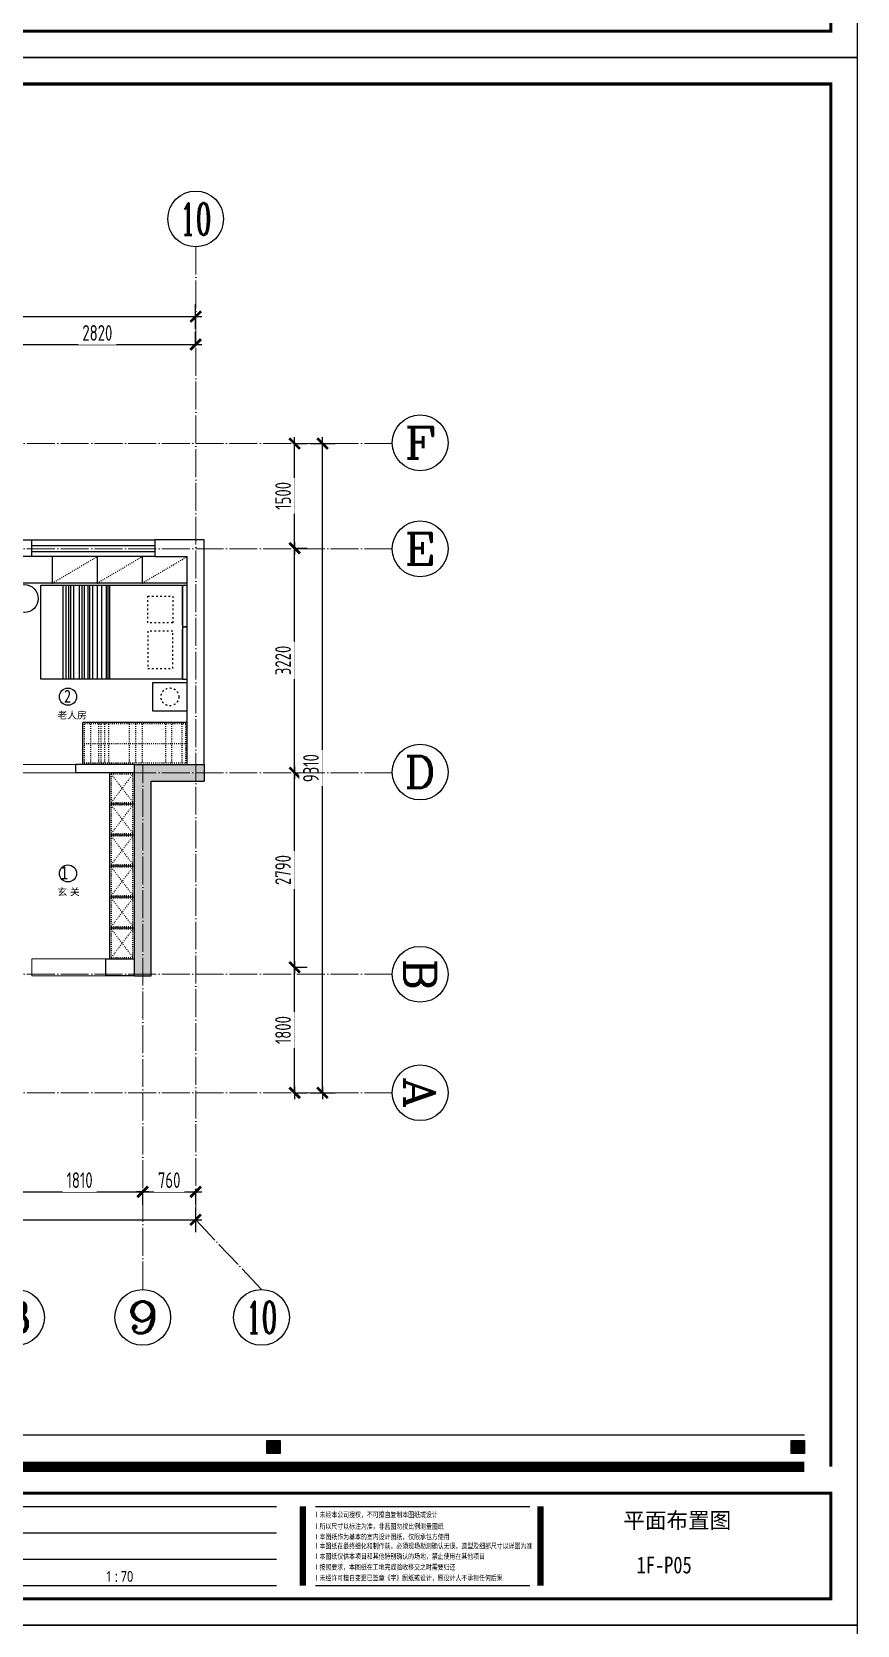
# Model space of a CAD drawing. Header units: inches. Extents: x -50945 to 250244, y -404780 to 18493.
# Drawn here: x 47700 to 59539, y -337352 to -314507 of the extents above; entities that cross this region are included whole.
import ezdxf
from ezdxf.enums import TextEntityAlignment as Align

# ---------------------------------------------------------------- set-up
doc = ezdxf.new("R2010")
doc.units = ezdxf.units.IN
doc.header["$MEASUREMENT"] = 0
for name, pattern in [('ACAD_ISO03W100', [30, 12, -18]), ('DOTE', [2.42, 2, -0.2, 0.02, -0.2]), ('iGo户型优化10', [30, 12, -18])]:
    doc.linetypes.add(name, pattern=pattern)
for name, color, linetype in [('0 @ 1 (1)', 7, 'Continuous'), ('15开关布置图-YJ', 2, 'Continuous'), ('AXIS', 1, 'Continuous'), ('AXIS_TEXT', 7, 'Continuous'), ('A图框', 7, 'Continuous'), ('D-ARCHI', 250, 'Continuous'), ('EVH 立面填充', 8, 'Continuous'), ('IBS-003-建筑窗框', 3, 'Continuous'), ('IBS-182-原建筑非承重墙', 150, 'Continuous'), ('IBS-200-原建筑承重墙柱', 200, 'Continuous'), ('IBS-63-原建筑窗', 63, 'Continuous'), ('IDS-040-固定高家具', 40, 'Continuous'), ('IFF-51-活动家具', 51, 'Continuous'), ('外标注', 50, 'Continuous'), ('房间编号', 50, 'Continuous')]:
    doc.layers.add(name, color=color, linetype=linetype)
doc.layers.add('门', color=65, linetype='Continuous', lineweight=13)
doc.styles.add('04.YBC-外标注3.0', font='', dxfattribs={"width": 0.8, "height": 3})
doc.styles.add('05.YBC-内标注2.5', font='', dxfattribs={"width": 0.8, "height": 2.5})
doc.styles.add('_TCH_AXIS', font='COMPLEX', dxfattribs={"bigfont": 'GBCBIG'})
doc.styles.add('ARI', font='', dxfattribs={"width": 0.8, "height": 200})
doc.styles.add('COMPLEX', font='COMPLEX')
doc.styles.add('HBA-DIMT', font='ARCHS.SHX', dxfattribs={"width": 0.8})
doc.styles.add('MtXpl_Arial_Unicode_', font='Arial Unicode.ttf')
doc.styles.get("Standard").update_dxf_attribs({"font": 'Arial.ttf'})
doc.styles.add('宋体', font='', dxfattribs={"width": 0.8})
doc.styles.get('04.YBC-外标注3.0').set_extended_font_data('SimSun')
doc.styles.get('05.YBC-内标注2.5').set_extended_font_data('SimSun')
doc.styles.get('ARI').set_extended_font_data('SimSun')
doc.styles.get('宋体').set_extended_font_data('SimSun')
doc.dimstyles.new('HBA_40', dxfattribs={"dimscale": 50, "dimtxt": 2.5, "dimasz": 0.1, "dimexe": 2, "dimexo": 2.5, "dimgap": 0.6, "dimtad": 1, "dimdec": 0, "dimrnd": 5, "dimzin": 0, "dimtxsty": 'HBA-DIMT', "dimblk": 'HBA_DIMENSION_TICK', "dimblk1": 'HBA_DIMENSION_TICK', "dimblk2": 'HBA_DIMENSION_TICK', "dimcen": 0.125, "dimclrd": 44, "dimclre": 44, "dimclrt": 2, "dimadec": 0, "dimazin": 0, "dimtfac": 1, "dimtdec": 0, "dimtix": 1, "dimtmove": 1, "dimatfit": 3, "dimldrblk": 'HBA_Leader_Dot', "dimfxl": 0, "dimtvp": 1, "dimtfill": 1, "dimtolj": 1, "dimtzin": 0, "dimarcsym": 0})

# ---------------------------------------------------------------- blocks, each defined once
blk = doc.blocks.new('gegwe')
h = blk.add_hatch(color=9)
h.paths.add_polyline_path([(189652, -49616), (189652, -49028), (189629, -49028), (189629, -49617), (189269, -49867), (189269, -49028), (189267, -49028), (189246, -49028), (189246, -51182), (190039, -51182), (190039, -49027), (190014, -49027), (190014, -49865), (190014, -49868)])
h.paths.add_polyline_path([(190014, -49898), (190014, -51161), (189269, -51161), (189269, -49898), (189642, -49636)], flags=16)
h.paths.add_polyline_path([(189641, -49706), (189653, -49716), (189653, -50844), (189629, -50844), (189629, -49716)], flags=0)
h.paths.add_polyline_path([(189825, -49834), (189847, -49852), (189847, -51000), (189439, -51000), (189439, -49849), (189461, -49834), (189461, -50979), (189825, -50979)], flags=0)
h.paths.add_polyline_path([(189439, -49636), (189459, -49620), (189459, -49028), (189439, -49028)], flags=17)
h.paths.add_polyline_path([(189822, -49620), (189847, -49637), (189847, -49027), (189822, -49027)])
at = {"color": 9}
for points in [[(189267, -49028), (189246, -49028), (189246, -51182), (190039, -51182), (190039, -49027), (190014, -49027), (190014, -49865), (190014, -49868)], [(189269, -49867), (189269, -49028), (189267, -49028)], [(189269, -49867), (189629, -49617), (189629, -49028)], [(189439, -49028), (189459, -49028), (189459, -49620), (189439, -49636), (189439, -49028)], [(189629, -49028), (189650, -49028), (189652, -49028), (189652, -49616), (190014, -49868)], [(190014, -49898), (189642, -49636), (189269, -49898)], [(190014, -49898), (190014, -51161), (189269, -51161), (189269, -49898)], [(189439, -49849), (189439, -51000), (189847, -51000), (189847, -49852), (189825, -49834), (189825, -50979), (189461, -50979), (189461, -49834), (189461, -49834), (189439, -49849)], [(189641, -49706), (189653, -49716), (189653, -50844), (189629, -50844), (189629, -49716), (189641, -49706)]]:
    blk.add_lwpolyline(points, dxfattribs=at)
blk.add_lwpolyline([(189822, -49027), (189842, -49027), (189847, -49027), (189847, -49637), (189822, -49620), (189822, -49027)], close=True, dxfattribs=at)
blk = doc.blocks.new('gegeg')
at = {"layer": 'A图框'}
h = blk.add_hatch(color=256, dxfattribs=at)
h.dxf.hatch_style = 1
h.paths.add_polyline_path([(133887, -57733), (134062, -57733), (134062, -57558), (133887, -57558)])
h = blk.add_hatch(color=256, dxfattribs=at)
h.dxf.hatch_style = 1
h.paths.add_polyline_path([(140844, -57733), (141019, -57733), (141019, -57558), (140844, -57558)])
h = blk.add_hatch(color=256, dxfattribs=at)
h.dxf.hatch_style = 1
h.paths.add_polyline_path([(147800, -57733), (147975, -57733), (147975, -57558), (147800, -57558)])
h = blk.add_hatch(color=256, dxfattribs=at)
h.dxf.hatch_style = 1
h.paths.add_polyline_path([(154931, -57558), (154756, -57558), (154756, -57733), (154931, -57733)])
h = blk.add_hatch(color=256, dxfattribs=at)
h.dxf.hatch_style = 1
h.paths.add_polyline_path([(161887, -57558), (161712, -57558), (161712, -57733), (161887, -57733)])
for points in [[(134739, -58777), (134739, -59093), (134540, -58756), (134463, -58756), (134463, -59217), (134420, -59217), (134420, -59237), (134529, -59237), (134529, -59217), (134483, -59217), (134483, -58794), (134745, -59237), (134761, -59237), (134761, -58777), (134804, -58777), (134804, -58756), (134693, -58756), (134693, -58777)], [(134914, -59212), (134909, -59229), (134893, -59235), (134879, -59235), (134879, -59253), (135145, -59253), (135170, -59139), (135158, -59133), (135153, -59151), (135121, -59209), (135116, -59214), (135061, -59235), (135000, -59235), (134986, -59229), (134980, -59212), (134980, -58994), (135047, -58994), (135082, -59011), (135091, -59061), (135091, -59073), (135105, -59073), (135105, -58901), (135091, -58901), (135091, -58919), (135082, -58962), (135047, -58977), (134980, -58977), (134980, -58796), (134986, -58779), (135000, -58774), (135065, -58773), (135114, -58794), (135151, -58861), (135163, -58855), (135137, -58756), (134881, -58756), (134881, -58773), (134893, -58773), (134909, -58779), (134914, -58797)], [(135417, -58811), (135426, -58787), (135445, -58779), (135506, -58779), (135506, -58756), (135256, -58756), (135256, -58779), (135317, -58779), (135338, -58787), (135344, -58810), (135344, -59182), (135339, -59205), (135316, -59213), (135256, -59213), (135256, -59237), (135506, -59237), (135506, -59213), (135446, -59213), (135427, -59206), (135417, -59182)], [(135837, -59038), (135882, -59078), (135903, -59132), (135902, -59152), (135881, -59208), (135872, -59220), (135825, -59243), (135813, -59242), (135761, -59214), (135741, -59189), (135716, -59118), (135702, -59123), (135721, -59263), (135737, -59248), (135751, -59243), (135823, -59263), (135863, -59257), (135916, -59223), (135949, -59199), (135968, -59131), (135971, -59105), (135945, -59040), (135909, -59002), (135837, -58960), (135798, -58947), (135768, -58935), (135738, -58864), (135753, -58809), (135762, -58797), (135809, -58778), (135816, -58777), (135869, -58797), (135880, -58811), (135910, -58880), (135922, -58873), (135912, -58756), (135903, -58771), (135889, -58777), (135860, -58765), (135816, -58756), (135782, -58762), (135736, -58794), (135724, -58813), (135707, -58877), (135707, -58896), (135730, -58964), (135755, -58986)], [(136289, -59003), (136289, -59216), (136284, -59234), (136268, -59240), (136256, -59240), (136256, -59258), (136379, -59258), (136379, -59240), (136367, -59240), (136353, -59234), (136346, -59218), (136346, -58797), (136353, -58780), (136367, -58774), (136377, -58774), (136377, -58756), (136258, -58756), (136258, -58774), (136268, -58774), (136284, -58780), (136289, -58797), (136289, -58975), (136150, -58975), (136150, -58797), (136157, -58780), (136172, -58774), (136180, -58774), (136180, -58756), (136062, -58756), (136062, -58774), (136072, -58774), (136088, -58780), (136093, -58797), (136093, -59216), (136088, -59234), (136072, -59240), (136060, -59240), (136060, -59258), (136183, -59258), (136183, -59240), (136171, -59240), (136157, -59235), (136150, -59217), (136150, -59003)], [(136534, -59212), (136530, -59229), (136514, -59235), (136499, -59235), (136499, -59253), (136765, -59253), (136791, -59139), (136779, -59133), (136774, -59151), (136742, -59209), (136736, -59214), (136681, -59235), (136621, -59235), (136607, -59229), (136600, -59212), (136600, -58994), (136667, -58994), (136702, -59011), (136711, -59061), (136711, -59073), (136725, -59073), (136725, -58901), (136711, -58901), (136711, -58919), (136702, -58962), (136668, -58977), (136600, -58977), (136600, -58796), (136606, -58779), (136620, -58774), (136686, -58773), (136734, -58794), (136771, -58861), (136783, -58855), (136758, -58756), (136502, -58756), (136502, -58773), (136513, -58773), (136530, -58779), (136534, -58797)], [(138503, -59104), (138503, -59096), (136951, -59096), (136951, -59104)]]:
    blk.add_hatch(color=256, dxfattribs=at).paths.add_polyline_path(points)
for p, q in [((133887, -57482), (161887, -57482)), ((147184, -58433), (150684, -58433)), ((151384, -58433), (154884, -58433)), ((155398, -58433), (158242, -58433)), ((147184, -58783), (150684, -58783)), ((151384, -58783), (154884, -58783)), ((147184, -59133), (150684, -59133)), ((151384, -59133), (154884, -59133)), ((138761, -59483), (146834, -59483)), ((147184, -59483), (150684, -59483)), ((151384, -59483), (154884, -59483)), ((155398, -59483), (158242, -59483))]:
    blk.add_line(p, q, dxfattribs=at)
for points in [[(162587, -39218), (162587, -60008), (133187, -60008), (133187, -39218)], [(133431, -40125), (133643, -40125), (133643, -42755), (133431, -42755)], [(134062, -57558), (133887, -57558), (133887, -57733), (134062, -57733)], [(141019, -57558), (140844, -57558), (140844, -57733), (141019, -57733)], [(147975, -57558), (147800, -57558), (147800, -57733), (147975, -57733)], [(154756, -57558), (154931, -57558), (154931, -57733), (154756, -57733)], [(161712, -57558), (161887, -57558), (161887, -57733), (161712, -57733)], [(134739, -58777), (134739, -59093), (134540, -58756), (134463, -58756), (134463, -59217), (134420, -59217), (134420, -59237), (134529, -59237), (134529, -59217), (134483, -59217), (134483, -58794), (134745, -59237), (134761, -59237), (134761, -58777), (134804, -58777), (134804, -58756), (134693, -58756), (134693, -58777), (134739, -58777)], [(135256, -58756), (135506, -58756), (135506, -58779), (135445, -58779), (135426, -58787), (135417, -58811), (135417, -59182), (135427, -59206), (135446, -59213), (135506, -59213), (135506, -59237), (135256, -59237), (135256, -59213), (135316, -59213), (135339, -59205), (135344, -59182), (135344, -58810), (135338, -58787), (135317, -58779), (135256, -58779), (135256, -58756)], [(136951, -59096), (138503, -59096), (138503, -59104), (136951, -59104)]]:
    blk.add_lwpolyline(points, close=True, dxfattribs=at)
for points, const_width in [([(133537, -40125), (133537, -39568), (162237, -39568), (162237, -57908)], 42), ([(133537, -57908), (133537, -42755)], 42), ([(161887, -57908), (133887, -57908)], 140), ([(138761, -58433), (138761, -59483)], 84), ([(146834, -58433), (146834, -59483)], 84), ([(151034, -58433), (151034, -59483)], 84), ([(155234, -58433), (155234, -59483)], 84), ([(158387, -58433), (158387, -59483)], 84)]:
    blk.add_lwpolyline(points, dxfattribs=dict(at, const_width=const_width))
at = {"layer": 'A图框', "const_width": 42}
blk.add_lwpolyline([(133537, -58258), (162237, -58258), (162237, -59658), (133537, -59658)], close=True, dxfattribs=at)
at = {"layer": 'A图框'}
for points in [[(134882, -58756), (135137, -58756), (135163, -58855), (135151, -58861), (135116, -58798), (135112, -58793), (135065, -58773), (135000, -58774), (134986, -58779), (134980, -58796), (134980, -58977), (135047, -58977), (135082, -58962), (135091, -58919), (135091, -58901), (135105, -58901), (135105, -59073), (135091, -59073), (135091, -59061), (135082, -59011), (135047, -58994), (134980, -58994), (134980, -59212), (134986, -59229), (135000, -59235), (135061, -59235), (135116, -59214), (135121, -59209), (135153, -59151), (135158, -59133), (135170, -59139), (135145, -59253), (134879, -59253), (134879, -59235), (134893, -59235), (134909, -59229), (134914, -59212), (134914, -58797), (134909, -58779), (134893, -58773), (134881, -58773), (134881, -58756)], [(135910, -58880), (135922, -58873), (135912, -58756), (135903, -58771), (135889, -58777), (135860, -58765), (135816, -58756), (135782, -58762), (135736, -58794), (135724, -58813), (135707, -58877), (135707, -58896), (135730, -58964), (135755, -58986), (135837, -59038), (135882, -59078), (135903, -59132), (135902, -59152), (135881, -59208), (135872, -59220), (135825, -59243), (135813, -59242), (135761, -59214), (135741, -59189), (135716, -59118), (135702, -59123), (135721, -59263), (135737, -59248), (135751, -59243), (135823, -59263), (135863, -59257), (135916, -59223), (135949, -59199), (135968, -59131), (135971, -59105), (135945, -59040), (135909, -59002), (135837, -58960), (135798, -58947), (135768, -58935), (135738, -58864), (135753, -58809), (135762, -58797), (135809, -58778), (135816, -58777), (135869, -58797), (135880, -58811), (135910, -58880)], [(136258, -58756), (136377, -58756), (136377, -58774), (136367, -58774), (136353, -58780), (136346, -58797), (136346, -59218), (136353, -59234), (136367, -59240), (136379, -59240), (136379, -59258), (136256, -59258), (136256, -59240), (136268, -59240), (136284, -59234), (136289, -59216), (136289, -59003), (136150, -59003), (136150, -59217), (136157, -59235), (136171, -59240), (136183, -59240), (136183, -59258), (136060, -59258), (136060, -59240), (136072, -59240), (136088, -59234), (136093, -59216), (136093, -58797), (136088, -58780), (136072, -58774), (136062, -58774), (136062, -58756), (136180, -58756), (136180, -58774), (136172, -58774), (136157, -58780), (136150, -58797), (136150, -58975), (136289, -58975), (136289, -58797), (136284, -58780), (136268, -58774), (136258, -58774), (136258, -58756)], [(136502, -58756), (136758, -58756), (136783, -58855), (136771, -58861), (136736, -58798), (136732, -58793), (136686, -58773), (136620, -58774), (136606, -58779), (136600, -58796), (136600, -58977), (136668, -58977), (136702, -58962), (136711, -58919), (136711, -58901), (136725, -58901), (136725, -59073), (136711, -59073), (136711, -59061), (136702, -59011), (136667, -58994), (136600, -58994), (136600, -59212), (136607, -59229), (136621, -59235), (136681, -59235), (136736, -59214), (136742, -59209), (136774, -59151), (136779, -59133), (136791, -59139), (136765, -59253), (136499, -59253), (136499, -59235), (136514, -59235), (136530, -59229), (136534, -59212), (136534, -58797), (136530, -58779), (136513, -58773), (136502, -58773), (136502, -58756)]]:
    blk.add_lwpolyline(points, dxfattribs=at)
at = {"layer": '15开关布置图-YJ', "color": 2, "xscale": 0.5119999999988067, "yscale": 0.5119999999988067, "zscale": 0.5119999999988067}
blk.add_blockref('gegwe', (36914, -33299), dxfattribs=at)
at = {"layer": '0 @ 1 (1)', "insert": (152579, -59363), "char_height": 175, "width": 3199.54, "attachment_point": 4, "style": '05.YBC-内标注2.5'}
blk.add_mtext('{\\fMicrosoft YaHei|b0|i0|c134|p34;\\H0.8x; 1 : 70}', dxfattribs=at)
at = {"layer": 'A图框', "rotation": 90, "style": '04.YBC-外标注3.0'}
for s, insert, char_height, width, attachment_point in [('版权由重庆内舍空间设计有限公司全权所有', (133460, -42471), 105, 2420.6, 1), ('©', (133559, -42567), 210, 191.34, 5)]:
    blk.add_mtext(s, dxfattribs=dict(at, insert=insert, char_height=char_height, width=width, attachment_point=attachment_point))
at = {"layer": 'A图框', "char_height": 70, "attachment_point": 1, "style": '04.YBC-外标注3.0'}
for s, width, insert in [('{\\fArial Unicode MS|b0|i0|c134|p0;l 未经本公司授权，不可擅自复制本图纸或设计}', 1842.18, (155405, -58508)), ('{\\fArial Unicode MS|b0|i0|c134|p0;l 所以尺寸以标注为准，非蓝图勿按比例测量图纸}', 1906.2, (155405, -58662)), ('{\\fArial Unicode MS|b0|i0|c134|p0;l 本图纸作为基本的室内设计图纸，仅限承包方使用}', 2550.12, (155405, -58801)), ('{\\fArial Unicode MS|b0|i0|c134|p0;l 本图纸在最终细化和制作前，必须现场勘测确认无误，造型及细部尺寸以详图为准}', 3701.19, (155405, -58923)), ('{\\fArial Unicode MS|b0|i0|c134|p0;l 本图纸仅供本项目和其他特别确认的场地，禁止使用在其他项目}', 3008.74, (155405, -59060)), ('{\\fArial Unicode MS|b0|i0|c134|p0;l 按照要求，本图纸在工地完成验收移交之时需要归还}', 1941.8, (155405, -59203)), ('{\\fArial Unicode MS|b0|i0|c134|p0;l 未经许可擅自变更已签章《字》图纸或设计，原设计人不承担任何后果}', 3026.66, (155405, -59346))]:
    blk.add_mtext_dynamic_manual_height_columns(s, width=width, gutter_width=1, heights=[0], dxfattribs=dict(at, insert=insert))
blk = doc.blocks.new('HBA_DIMENSION_TICK')
at = {"color": 0, "linetype": 'ByBlock'}
for p, q in [((-10, 0), (0, 0)), ((0, 0), (10, 0))]:
    blk.add_line(p, q, dxfattribs=at)
at = {"color": 50, "linetype": 'ByBlock'}
blk.add_solid([(-10, -7), (-7, -10), (7, 10), (10, 7)], dxfattribs=at)
blk = doc.blocks.new('*D385')
at = {"layer": 'Defpoints', "color": 0, "transparency": 16777216}
for p in [(47480, -330884), (49290, -330884), (49290, -331139)]:
    blk.add_point(p, dxfattribs=at)
at = {"layer": '外标注', "color": 44, "lineweight": -2, "transparency": 16777216}
for p, q in [((47480, -331109), (47480, -331319)), ((47489, -331139), (49281, -331139)), ((49290, -331109), (49290, -331319))]:
    blk.add_line(p, q, dxfattribs=at)
at = {"layer": '外标注', "color": 44, "lineweight": -2, "transparency": 16777216, "xscale": 9, "yscale": 9, "zscale": 9, "rotation": 180}
blk.add_blockref('HBA_DIMENSION_TICK', (47480, -331139), dxfattribs=at)
at = {"layer": '外标注', "color": 44, "lineweight": -2, "transparency": 16777216, "xscale": 9, "yscale": 9, "zscale": 9}
blk.add_blockref('HBA_DIMENSION_TICK', (49290, -331139), dxfattribs=at)
at = {"layer": '外标注', "color": 2, "transparency": 16777216, "insert": (48385, -330972), "char_height": 225, "attachment_point": 5, "style": 'HBA-DIMT', "bg_fill": 3, "box_fill_scale": 1.25, "bg_fill_color": 256, "bg_fill_true_color": 13158600, "bg_fill_transparency": 0}
blk.add_mtext('\\A1;1810', dxfattribs=at)
blk = doc.blocks.new('HBA_Leader_Dot')
at = {"color": 0, "linetype": 'ByBlock'}
blk.add_line((-5, 0), (-10, 0), dxfattribs=at)
at = {"color": 0, "linetype": 'ByBlock', "const_width": 5}
blk.add_lwpolyline([(-2.5, 0, 1), (2.5, 0, 1)], format="xyb", close=True, dxfattribs=at)
blk = doc.blocks.new('*D386')
at = {"layer": 'Defpoints', "color": 0, "transparency": 16777216}
for p in [(49290, -330884), (50050, -330884), (50050, -331139)]:
    blk.add_point(p, dxfattribs=at)
at = {"layer": '外标注', "color": 44, "lineweight": -2, "transparency": 16777216}
for p, q in [((49290, -331109), (49290, -331319)), ((49299, -331139), (50041, -331139)), ((50050, -331109), (50050, -331319))]:
    blk.add_line(p, q, dxfattribs=at)
at = {"layer": '外标注', "color": 44, "lineweight": -2, "transparency": 16777216, "xscale": 9, "yscale": 9, "zscale": 9, "rotation": 180}
blk.add_blockref('HBA_DIMENSION_TICK', (49290, -331139), dxfattribs=at)
at = {"layer": '外标注', "color": 44, "lineweight": -2, "transparency": 16777216, "xscale": 9, "yscale": 9, "zscale": 9}
blk.add_blockref('HBA_DIMENSION_TICK', (50050, -331139), dxfattribs=at)
at = {"layer": '外标注', "color": 2, "transparency": 16777216, "insert": (49670, -330972), "char_height": 225, "attachment_point": 5, "style": 'HBA-DIMT', "bg_fill": 3, "box_fill_scale": 1.25, "bg_fill_color": 256, "bg_fill_true_color": 13158600, "bg_fill_transparency": 0}
blk.add_mtext('\\A1;760', dxfattribs=at)
blk = doc.blocks.new('*D387')
at = {"layer": 'Defpoints', "color": 0, "transparency": 16777216}
for p in [(35350, -331139), (50050, -331139), (50050, -331539)]:
    blk.add_point(p, dxfattribs=at)
at = {"layer": '外标注', "color": 44, "lineweight": -2, "transparency": 16777216}
for p, q in [((35350, -331364), (35350, -331719)), ((50050, -331364), (50050, -331719)), ((35359, -331539), (50041, -331539))]:
    blk.add_line(p, q, dxfattribs=at)
at = {"layer": '外标注', "color": 44, "lineweight": -2, "transparency": 16777216, "xscale": 9, "yscale": 9, "zscale": 9, "rotation": 180}
blk.add_blockref('HBA_DIMENSION_TICK', (35350, -331539), dxfattribs=at)
at = {"layer": '外标注', "color": 44, "lineweight": -2, "transparency": 16777216, "xscale": 9, "yscale": 9, "zscale": 9}
blk.add_blockref('HBA_DIMENSION_TICK', (50050, -331539), dxfattribs=at)
at = {"layer": '外标注', "color": 2, "transparency": 16777216, "insert": (42700, -331372), "char_height": 225, "attachment_point": 5, "style": 'HBA-DIMT', "bg_fill": 3, "box_fill_scale": 1.25, "bg_fill_color": 256, "bg_fill_true_color": 13158600, "bg_fill_transparency": 0}
blk.add_mtext('\\A1;14700', dxfattribs=at)
blk = doc.blocks.new('*D388')
at = {"layer": 'Defpoints', "color": 0, "transparency": 16777216}
for p in [(51229, -327920), (51470, -327920), (51229, -329719)]:
    blk.add_point(p, dxfattribs=at)
at = {"layer": '外标注', "color": 44, "lineweight": -2, "transparency": 16777216}
for p, q in [((51454, -327920), (51650, -327920)), ((51470, -329710), (51470, -327929)), ((51454, -329719), (51650, -329719))]:
    blk.add_line(p, q, dxfattribs=at)
at = {"layer": '外标注', "color": 44, "lineweight": -2, "transparency": 16777216, "xscale": 9, "yscale": 9, "zscale": 9}
for p, rotation in [((51470, -327920), 90), ((51470, -329719), 270)]:
    blk.add_blockref('HBA_DIMENSION_TICK', p, dxfattribs=dict(at, rotation=rotation))
at = {"layer": '外标注', "color": 2, "transparency": 16777216, "insert": (51304, -328820), "char_height": 225, "attachment_point": 5, "rotation": 90, "style": 'HBA-DIMT', "bg_fill": 3, "box_fill_scale": 1.25, "bg_fill_color": 256, "bg_fill_true_color": 13158600, "bg_fill_transparency": 0}
blk.add_mtext('\\A1;1800', dxfattribs=at)
blk = doc.blocks.new('*D389')
at = {"layer": 'Defpoints', "color": 0, "transparency": 16777216}
for p in [(51229, -325130), (51470, -325130), (51229, -327920)]:
    blk.add_point(p, dxfattribs=at)
at = {"layer": '外标注', "color": 44, "lineweight": -2, "transparency": 16777216}
for p, q in [((51454, -325130), (51650, -325130)), ((51470, -327911), (51470, -325139)), ((51454, -327920), (51650, -327920))]:
    blk.add_line(p, q, dxfattribs=at)
at = {"layer": '外标注', "color": 44, "lineweight": -2, "transparency": 16777216, "xscale": 9, "yscale": 9, "zscale": 9}
for p, rotation in [((51470, -325130), 90), ((51470, -327920), 270)]:
    blk.add_blockref('HBA_DIMENSION_TICK', p, dxfattribs=dict(at, rotation=rotation))
at = {"layer": '外标注', "color": 2, "transparency": 16777216, "insert": (51304, -326525), "char_height": 225, "attachment_point": 5, "rotation": 90, "style": 'HBA-DIMT', "bg_fill": 3, "box_fill_scale": 1.25, "bg_fill_color": 256, "bg_fill_true_color": 13158600, "bg_fill_transparency": 0}
blk.add_mtext('\\A1;2790', dxfattribs=at)
blk = doc.blocks.new('*D390')
at = {"layer": 'Defpoints', "color": 0, "transparency": 16777216}
for p in [(51229, -321910), (51470, -321910), (51229, -325130)]:
    blk.add_point(p, dxfattribs=at)
at = {"layer": '外标注', "color": 44, "lineweight": -2, "transparency": 16777216}
for p, q in [((51454, -321910), (51650, -321910)), ((51470, -325121), (51470, -321919)), ((51454, -325130), (51650, -325130))]:
    blk.add_line(p, q, dxfattribs=at)
at = {"layer": '外标注', "color": 44, "lineweight": -2, "transparency": 16777216, "xscale": 9, "yscale": 9, "zscale": 9}
for p, rotation in [((51470, -321910), 90), ((51470, -325130), 270)]:
    blk.add_blockref('HBA_DIMENSION_TICK', p, dxfattribs=dict(at, rotation=rotation))
at = {"layer": '外标注', "color": 2, "transparency": 16777216, "insert": (51304, -323520), "char_height": 225, "attachment_point": 5, "rotation": 90, "style": 'HBA-DIMT', "bg_fill": 3, "box_fill_scale": 1.25, "bg_fill_color": 256, "bg_fill_true_color": 13158600, "bg_fill_transparency": 0}
blk.add_mtext('\\A1;3220', dxfattribs=at)
blk = doc.blocks.new('*D391')
at = {"layer": 'Defpoints', "color": 0, "transparency": 16777216}
for p in [(51229, -320410), (51470, -320410), (51229, -321910)]:
    blk.add_point(p, dxfattribs=at)
at = {"layer": '外标注', "color": 44, "lineweight": -2, "transparency": 16777216}
for p, q in [((51454, -320410), (51650, -320410)), ((51470, -321901), (51470, -320419)), ((51454, -321910), (51650, -321910))]:
    blk.add_line(p, q, dxfattribs=at)
at = {"layer": '外标注', "color": 44, "lineweight": -2, "transparency": 16777216, "xscale": 9, "yscale": 9, "zscale": 9}
for p, rotation in [((51470, -320410), 90), ((51470, -321910), 270)]:
    blk.add_blockref('HBA_DIMENSION_TICK', p, dxfattribs=dict(at, rotation=rotation))
at = {"layer": '外标注', "color": 2, "transparency": 16777216, "insert": (51304, -321160), "char_height": 225, "attachment_point": 5, "rotation": 90, "style": 'HBA-DIMT', "bg_fill": 3, "box_fill_scale": 1.25, "bg_fill_color": 256, "bg_fill_true_color": 13158600, "bg_fill_transparency": 0}
blk.add_mtext('\\A1;1500', dxfattribs=at)
blk = doc.blocks.new('*D392')
at = {"layer": 'Defpoints', "color": 0, "transparency": 16777216}
for p in [(51470, -320410), (51870, -320410), (51470, -329719)]:
    blk.add_point(p, dxfattribs=at)
at = {"layer": '外标注', "color": 44, "lineweight": -2, "transparency": 16777216}
for p, q in [((51695, -320410), (52050, -320410)), ((51870, -329710), (51870, -320419)), ((51695, -329719), (52050, -329719))]:
    blk.add_line(p, q, dxfattribs=at)
at = {"layer": '外标注', "color": 44, "lineweight": -2, "transparency": 16777216, "xscale": 9, "yscale": 9, "zscale": 9}
for p, rotation in [((51870, -320410), 90), ((51870, -329719), 270)]:
    blk.add_blockref('HBA_DIMENSION_TICK', p, dxfattribs=dict(at, rotation=rotation))
at = {"layer": '外标注', "color": 2, "transparency": 16777216, "insert": (51704, -325064), "char_height": 225, "attachment_point": 5, "rotation": 90, "style": 'HBA-DIMT', "bg_fill": 3, "box_fill_scale": 1.25, "bg_fill_color": 256, "bg_fill_true_color": 13158600, "bg_fill_transparency": 0}
blk.add_mtext('\\A1;9310', dxfattribs=at)
blk = doc.blocks.new('*D396')
at = {"layer": 'Defpoints', "color": 0, "transparency": 16777216}
for p in [(50050, -318990), (47230, -319215), (50050, -319215)]:
    blk.add_point(p, dxfattribs=at)
at = {"layer": '外标注', "color": 44, "lineweight": -2, "transparency": 16777216}
for p, q in [((47230, -318990), (47230, -318810)), ((50050, -318990), (50050, -318810)), ((47239, -318990), (50041, -318990))]:
    blk.add_line(p, q, dxfattribs=at)
at = {"layer": '外标注', "color": 44, "lineweight": -2, "transparency": 16777216, "xscale": 9, "yscale": 9, "zscale": 9, "rotation": 180}
blk.add_blockref('HBA_DIMENSION_TICK', (47230, -318990), dxfattribs=at)
at = {"layer": '外标注', "color": 44, "lineweight": -2, "transparency": 16777216, "xscale": 9, "yscale": 9, "zscale": 9}
blk.add_blockref('HBA_DIMENSION_TICK', (50050, -318990), dxfattribs=at)
at = {"layer": '外标注', "color": 2, "transparency": 16777216, "insert": (48640, -318824), "char_height": 225, "attachment_point": 5, "style": 'HBA-DIMT', "bg_fill": 3, "box_fill_scale": 1.25, "bg_fill_color": 256, "bg_fill_true_color": 13158600, "bg_fill_transparency": 0}
blk.add_mtext('\\A1;2820', dxfattribs=at)
blk = doc.blocks.new('*D397')
at = {"layer": 'Defpoints', "color": 0, "transparency": 16777216}
for p in [(50050, -318590), (35350, -318990), (50050, -318990)]:
    blk.add_point(p, dxfattribs=at)
at = {"layer": '外标注', "color": 44, "lineweight": -2, "transparency": 16777216}
for p, q in [((35350, -318765), (35350, -318410)), ((50050, -318765), (50050, -318410)), ((35359, -318590), (50041, -318590))]:
    blk.add_line(p, q, dxfattribs=at)
at = {"layer": '外标注', "color": 44, "lineweight": -2, "transparency": 16777216, "xscale": 9, "yscale": 9, "zscale": 9, "rotation": 180}
blk.add_blockref('HBA_DIMENSION_TICK', (35350, -318590), dxfattribs=at)
at = {"layer": '外标注', "color": 44, "lineweight": -2, "transparency": 16777216, "xscale": 9, "yscale": 9, "zscale": 9}
blk.add_blockref('HBA_DIMENSION_TICK', (50050, -318590), dxfattribs=at)
at = {"layer": '外标注', "color": 2, "transparency": 16777216, "insert": (42700, -318424), "char_height": 225, "attachment_point": 5, "style": 'HBA-DIMT', "bg_fill": 3, "box_fill_scale": 1.25, "bg_fill_color": 256, "bg_fill_true_color": 13158600, "bg_fill_transparency": 0}
blk.add_mtext('\\A1;14700', dxfattribs=at)
blk = doc.blocks.new('_AXISO')
blk.add_circle((0, 0), 0.5)
at = {"layer": 'AXIS_TEXT', "style": 'COMPLEX', "width": 1.041667}
blk.add_attdef('A', text='', height=0.56, dxfattribs=at).set_placement((-0.25, -0.28), (0.25, -0.28), align=Align.FIT)

msp = doc.modelspace()

# ---------------------------------------------------------------- hatches: boundary and pattern name
at = {"layer": 'EVH 立面填充'}
h = msp.add_hatch(color=256, dxfattribs=at)
h.dxf.hatch_style = 1
h.paths.add_polyline_path([(49410.5, -325250.4), (50170.5, -325250.4), (50170.5, -325010.4), (49170.5, -325010.4), (49170.5, -328040.4), (49410.5, -328040.4)])

# ---------------------------------------------------------------- linework, layer by layer
for p in [(48820.5, -325575.4), (48820.5, -326020.4), (48820.5, -326465.4), (48820.5, -326910.4), (48820.5, -327355.4)]:
    msp.add_point(p)
at = {"layer": 'IBS-003-建筑窗框', "color": 251, "ltscale": 10}
for p, q in [((47700.5, -321790.4), (49470.5, -321790.4)), ((49470.5, -322030.4), (47700.5, -322030.4))]:
    msp.add_line(p, q, dxfattribs=at)
at = {"layer": 'IBS-182-原建筑非承重墙'}
for p, q in [((47350.5, -321790.4), (47700.5, -321790.4)), ((47700.5, -322030.4), (47700.5, -321790.4)), ((50170.5, -321790.4), (49470.5, -321790.4)), ((49470.5, -322030.4), (49470.5, -321790.4)), ((50170.5, -325010.4), (50170.5, -321790.4)), ((47700.5, -322030.4), (47350.5, -322030.4)), ((49470.5, -322030.4), (49930.5, -322030.4)), ((49930.5, -325010.4), (49930.5, -322030.4)), ((48330.5, -325130.4), (48330.5, -325010.4)), ((49170.5, -325010.4), (48330.5, -325010.4)), ((49170.5, -325130.4), (48330.5, -325130.4)), ((48760.5, -328040.4), (48760.5, -327800.4)), ((48760.5, -327800.4), (49170.5, -327800.4)), ((49170.5, -328040.4), (48760.5, -328040.4))]:
    msp.add_line(p, q, dxfattribs=at)
at = {"layer": 'IBS-200-原建筑承重墙柱', "ltscale": 0.02}
for p, q in [((49170.5, -328040.4), (49170.5, -325010.4)), ((49170.5, -325010.4), (50170.5, -325010.4)), ((50170.5, -325010.4), (50170.5, -325250.4)), ((49410.5, -328040.4), (49410.5, -325250.4)), ((49410.5, -325250.4), (50170.5, -325250.4)), ((49170.5, -328040.4), (49410.5, -328040.4))]:
    msp.add_line(p, q, dxfattribs=at)
at = {"layer": 'IBS-63-原建筑窗'}
for p, q in [((47700.5, -321870.4), (49470.5, -321870.4)), ((47700.5, -321957.98), (49470.5, -321957.98))]:
    msp.add_line(p, q, dxfattribs=at)
at = {"layer": 'IDS-040-固定高家具'}
for p, q in [((47995.5, -322410.4), (47995.5, -322030.4)), ((48640.5, -322410.4), (48640.5, -322030.4)), ((49285.5, -322410.4), (49285.5, -322030.4)), ((49930.5, -322410.4), (47350.5, -322410.4)), ((49930.5, -324410.4), (48430.5, -324410.4)), ((48430.5, -325010.4), (48430.5, -324410.4)), ((48820.5, -327800.4), (48820.5, -325130.4)), ((48820.5, -325575.4), (49170.5, -325575.4)), ((48820.5, -326020.4), (49170.5, -326020.4)), ((48820.5, -326465.4), (49170.5, -326465.4)), ((48820.5, -326910.4), (49170.5, -326910.4)), ((48820.5, -327355.4), (49170.5, -327355.4))]:
    msp.add_line(p, q, dxfattribs=at)
at = {"layer": 'IDS-040-固定高家具', "linetype": 'ACAD_ISO03W100'}
for p, q in [((47995.5, -322410.4), (48640.5, -322030.4)), ((48640.5, -322410.4), (49285.5, -322030.4)), ((49285.5, -322410.4), (49930.5, -322030.4)), ((48539.65, -324430.4), (48539.65, -324990.4)), ((48656.29, -324430.4), (48656.29, -324990.4)), ((48689.98, -324430.4), (48689.98, -324990.4)), ((48744.42, -324430.4), (48744.42, -324990.4)), ((48801.44, -324430.4), (48801.44, -324990.4)), ((49096.92, -324430.4), (49096.92, -324990.4)), ((49185.05, -324430.4), (49185.05, -324990.4)), ((49280.95, -324430.4), (49280.95, -324990.4)), ((49615.31, -324430.4), (49615.31, -324990.4)), ((49703.44, -324430.4), (49703.44, -324990.4)), ((49851.18, -324430.4), (49851.18, -324990.4)), ((48450.5, -324710.4), (49910.5, -324710.4)), ((48840.5, -325555.4), (49150.5, -325150.4)), ((48840.5, -325150.4), (49150.5, -325555.4)), ((48840.5, -326000.4), (49150.5, -325595.4)), ((48840.5, -325595.4), (49150.5, -326000.4)), ((48840.5, -326445.4), (49150.5, -326040.4)), ((48840.5, -326040.4), (49150.5, -326445.4)), ((48840.5, -326890.4), (49150.5, -326485.4)), ((48840.5, -326485.4), (49150.5, -326890.4)), ((48840.5, -327335.4), (49150.5, -326930.4)), ((48840.5, -326930.4), (49150.5, -327335.4)), ((48840.5, -327780.4), (49150.5, -327375.4)), ((48840.5, -327375.4), (49150.5, -327780.4))]:
    msp.add_line(p, q, dxfattribs=at)
for points in [[(48450.5, -324990.4), (49910.5, -324990.4), (49910.5, -324430.4), (48450.5, -324430.4)], [(48840.5, -325555.4), (49150.5, -325555.4), (49150.5, -325150.4), (48840.5, -325150.4)], [(48840.5, -326000.4), (49150.5, -326000.4), (49150.5, -325595.4), (48840.5, -325595.4)], [(48840.5, -326445.4), (49150.5, -326445.4), (49150.5, -326040.4), (48840.5, -326040.4)], [(48840.5, -326890.4), (49150.5, -326890.4), (49150.5, -326485.4), (48840.5, -326485.4)], [(48840.5, -327335.4), (49150.5, -327335.4), (49150.5, -326930.4), (48840.5, -326930.4)], [(48840.5, -327780.4), (49150.5, -327780.4), (49150.5, -327375.4), (48840.5, -327375.4)]]:
    msp.add_lwpolyline(points, close=True, dxfattribs=at)
at = {"layer": 'IDS-040-固定高家具'}
msp.add_circle((47591.35, -322632.48), 200, dxfattribs=at)
for p in [(47995.5, -322410.4), (48640.5, -322410.4), (49285.5, -322410.4)]:
    msp.add_point(p, dxfattribs=at)
at = {"layer": 'IFF-51-活动家具', "color": 250}
for p, q in [((48151.88, -323790.4), (48151.88, -322440.4)), ((48193.62, -323790.4), (48193.62, -322440.4)), ((48229.39, -323790.4), (48229.39, -322440.4)), ((48259.2, -323790.4), (48259.2, -322440.4)), ((48300.93, -323790.4), (48300.93, -322440.4)), ((48384.4, -323790.4), (48384.4, -322440.4)), ((48420.17, -323790.4), (48420.17, -322440.4)), ((48455.94, -323790.4), (48455.94, -322440.4)), ((48509.59, -323790.4), (48509.59, -322440.4)), ((48533.44, -323790.4), (48533.44, -322440.4)), ((48575.18, -323790.4), (48575.18, -322440.4)), ((48640.76, -323790.4), (48640.76, -322440.4)), ((48706.34, -323790.4), (48706.34, -322440.4)), ((48771.92, -323790.4), (48771.92, -322440.4)), ((48795.76, -323790.4), (48795.76, -322440.4)), ((48819.61, -323790.4), (48819.61, -322440.4))]:
    msp.add_line(p, q, dxfattribs=at)
at = {"layer": 'IFF-51-活动家具'}
for p, q in [((49860.5, -323010.4), (49860.5, -322440.4)), ((49890.5, -322440.4), (49930.5, -322440.4)), ((49930.5, -323790.4), (49930.5, -322440.4)), ((49860.5, -323790.4), (49860.5, -323070.4)), ((49890.5, -323040.4), (49930.5, -323040.4)), ((49930.5, -323040.4), (49890.5, -323040.4))]:
    msp.add_line(p, q, dxfattribs=at)
at = {"layer": 'IFF-51-活动家具', "color": 7}
msp.add_line((49860.5, -323790.4), (49930.5, -323790.4), dxfattribs=at)
at = {"layer": 'IFF-51-活动家具'}
for points in [[(47830.5, -323790.4), (47830.5, -322440.4), (49860.5, -322440.4), (49860.5, -323790.4)], [(49930.5, -324240.4), (49930.5, -323840.4), (49430.5, -323840.4), (49430.5, -324240.4)]]:
    msp.add_lwpolyline(points, close=True, dxfattribs=at)
at = {"layer": 'IFF-51-活动家具', "color": 251, "linetype": 'iGo户型优化10', "ltscale": 2}
for points in [[(49722.53, -322597.48), (49722.53, -322979.89), (49362.16, -322979.89), (49362.16, -322597.48)], [(49722.53, -323633.32), (49722.53, -323100.91), (49362.16, -323100.91), (49362.16, -323633.32)]]:
    msp.add_lwpolyline(points, close=True, dxfattribs=at)
msp.add_circle((49680.5, -324042.53), 127.66, dxfattribs=at)
at = {"layer": 'IFF-51-活动家具'}
for centre, start, end in [((49890.5, -322470.4), 90, 180), ((49890.5, -323010.4), 180, 270), ((49890.5, -323070.4), 90, 180)]:
    msp.add_arc(centre, 30, start, end, dxfattribs=at)
at = {"layer": '房间编号'}
for centre in [(48218.77, -324039.58), (48218.77, -326573.77)]:
    msp.add_circle(centre, 122.5, dxfattribs=at)
at = {"layer": '门', "color": 8, "lineweight": 5}
for points in [[(47450.5, -325010.4), (48330.5, -325010.4), (48330.5, -325130.4), (47450.5, -325130.4)], [(47700.2, -327800.4), (48760.5, -327800.4), (48760.5, -328040.4), (47700.2, -328040.4)]]:
    msp.add_lwpolyline(points, close=True, dxfattribs=at)

# ---------------------------------------------------------------- block references
at = {"layer": '15开关布置图-YJ', "color": 2, "xscale": 1.081091401797356, "yscale": 1.081091401797356, "zscale": 1.081091401797356}
for p in [(-116232.48, -250002.3), (-116232.48, -294954.08)]:
    msp.add_blockref('gegeg', p, dxfattribs=at)
at = {"layer": 'AXIS'}
ref = msp.add_blockref('_AXISO', (50050.5, -317190.16), dxfattribs=dict(at, xscale=800, yscale=800, zscale=800))
ref.add_attrib('A', '10', dxfattribs={"layer": 'AXIS_TEXT', "height": 452.548, "style": '_TCH_AXIS', "width": 0.724138}).set_placement((49824.22, -317416.43), (50276.77, -317416.43), align=Align.FIT)
ref = msp.add_blockref('_AXISO', (53270.5, -320400.16), dxfattribs=dict(at, xscale=800, yscale=800, zscale=800))
ref.add_attrib('A', 'F', dxfattribs={"layer": 'AXIS_TEXT', "height": 452.55, "style": '_TCH_AXIS', "width": 1.3125}).set_placement((53044.22, -320626.43), (53496.77, -320626.43), align=Align.FIT)
ref = msp.add_blockref('_AXISO', (53270.5, -321920.4), dxfattribs=dict(at, xscale=800, yscale=800, zscale=800))
ref.add_attrib('A', 'E', dxfattribs={"layer": 'AXIS_TEXT', "height": 452.55, "style": '_TCH_AXIS', "width": 1.3125}).set_placement((53044.22, -322146.67), (53496.77, -322146.67), align=Align.FIT)
ref = msp.add_blockref('_AXISO', (53270.5, -325120.17), dxfattribs=dict(at, xscale=800, yscale=800, zscale=800))
ref.add_attrib('A', 'D', dxfattribs={"layer": 'AXIS_TEXT', "height": 452.55, "style": '_TCH_AXIS', "width": 1.235294}).set_placement((53044.22, -325346.44), (53496.77, -325346.44), align=Align.FIT)
ref = msp.add_blockref('_AXISO', (53270.5, -328020.4), dxfattribs=dict(at, xscale=800, yscale=800, zscale=800, rotation=270))
ref.add_attrib('A', 'B', dxfattribs={"layer": 'AXIS_TEXT', "height": 452.55, "rotation": 270, "style": '_TCH_AXIS', "width": 1.235294}).set_placement((53044.22, -327794.13), (53044.22, -328246.67), align=Align.FIT)
ref = msp.add_blockref('_AXISO', (53270.5, -329718.73), dxfattribs=dict(at, xscale=800, yscale=800, zscale=800, rotation=270))
ref.add_attrib('A', 'A', dxfattribs={"layer": 'AXIS_TEXT', "height": 452.55, "rotation": 270, "style": '_TCH_AXIS', "width": 1.166667}).set_placement((53044.22, -329492.46), (53044.22, -329945.01), align=Align.FIT)
ref = msp.add_blockref('_AXISO', (47480.2, -332938.73), dxfattribs=dict(at, xscale=800, yscale=800, zscale=800))
ref.add_attrib('A', '8', dxfattribs={"layer": 'AXIS_TEXT', "height": 452.55, "style": '_TCH_AXIS', "width": 1.5}).set_placement((47253.92, -333165.01), (47706.47, -333165.01), align=Align.FIT)
ref = msp.add_blockref('_AXISO', (49290.5, -332938.73), dxfattribs=dict(at, xscale=800, yscale=800, zscale=800))
ref.add_attrib('A', '9', dxfattribs={"layer": 'AXIS_TEXT', "height": 452.55, "style": '_TCH_AXIS', "width": 1.5}).set_placement((49064.22, -333165.01), (49516.77, -333165.01), align=Align.FIT)
ref = msp.add_blockref('_AXISO', (50995.16, -332938.73), dxfattribs=dict(at, xscale=800, yscale=800, zscale=800))
ref.add_attrib('A', '10', dxfattribs={"layer": 'AXIS_TEXT', "height": 452.548, "style": '_TCH_AXIS', "width": 0.724138}).set_placement((50768.89, -333165.01), (51221.44, -333165.01), align=Align.FIT)

# ---------------------------------------------------------------- texts
at = {"color": 253, "insert": (56375.54, -336368.33), "char_height": 242.164, "attachment_point": 1, "style": '宋体'}
msp.add_mtext_dynamic_manual_height_columns('1F-P05', width=66.2668, gutter_width=16.21, heights=[0], dxfattribs=at)
at = {"layer": 'A图框', "insert": (56185.09, -335736.32), "char_height": 227.0292, "attachment_point": 1}
msp.add_mtext_dynamic_manual_height_columns('{\\fArial Unicode MS|b0|i0|c134|p0;平面布置图}', width=2770.8358, gutter_width=16.21, heights=[0], dxfattribs=at)
at = {"layer": '房间编号', "color": 8, "style": 'MtXpl_Arial_Unicode_'}
for s, p in [('老人房', (48068.16, -324355.34)), ('玄 关', (48068.16, -326889.53))]:
    msp.add_text(s, height=100, dxfattribs=at).set_placement(p)
at = {"layer": '房间编号', "char_height": 183.75, "width": 2606.4647, "attachment_point": 3, "style": 'ARI'}
for s, insert in [('2', (48263.56, -323940.69)), ('1', (48219.63, -326473.51))]:
    msp.add_mtext(s, dxfattribs=dict(at, insert=insert))

# ---------------------------------------------------------------- dimensions: what is measured, and where the dimension line sits
at = {"layer": '外标注'}
for base, p1, p2, picture, middle in [((50050.5, -318990.16), (47230.5, -319214.74), (50050.5, -319214.74), '*D396', (48640.5, -318823.66)), ((49290.5, -331138.73), (47480.2, -330883.69), (49290.5, -330883.69), '*D385', (48385.35, -330972.23))]:
    dim = msp.add_linear_dim(base=base, p1=p1, p2=p2, dimstyle='HBA_40', override={"dimscale": 90, "dimfxl": 200, "dimfxlon": 1}, dxfattribs=at)
    dim.commit()
    dim.dimension.update_dxf_attribs({"geometry": picture, "text_midpoint": middle})
dim = msp.add_linear_dim(base=(51470.5, -327920.4), p1=(51228.72, -329718.73), p2=(51228.72, -327920.4), angle=270, dimstyle='HBA_40', override={"dimscale": 90, "dimfxl": 200, "dimfxlon": 1}, dxfattribs=at)
dim.commit()
dim.dimension.update_dxf_attribs({"geometry": '*D388', "text_midpoint": (51304, -328819.57)})

# ---------------------------------------------------------------- next in the draw order: dimensions: what is measured, and where the dimension line sits
for base, p1, p2, picture, middle in [((50050.5, -318590.16), (35350.5, -318990.16), (50050.5, -318990.16), '*D397', (42700.5, -318423.66)), ((50050.5, -331138.73), (49290.5, -330883.69), (50050.5, -330883.69), '*D386', (49670.5, -330972.23))]:
    dim = msp.add_linear_dim(base=base, p1=p1, p2=p2, dimstyle='HBA_40', override={"dimscale": 90, "dimfxl": 200, "dimfxlon": 1}, dxfattribs=at)
    dim.commit()
    dim.dimension.update_dxf_attribs({"geometry": picture, "text_midpoint": middle})
dim = msp.add_linear_dim(base=(51470.5, -325130.4), p1=(51228.72, -327920.4), p2=(51228.72, -325130.4), angle=270, dimstyle='HBA_40', override={"dimscale": 90, "dimfxl": 200, "dimfxlon": 1}, dxfattribs=at)
dim.commit()
dim.dimension.update_dxf_attribs({"geometry": '*D389', "text_midpoint": (51304, -326525.4)})

# ---------------------------------------------------------------- next in the draw order: dimensions: what is measured, and where the dimension line sits
dim = msp.add_linear_dim(base=(51470.5, -321910.4), p1=(51228.72, -325130.4), p2=(51228.72, -321910.4), angle=270, dimstyle='HBA_40', override={"dimscale": 90, "dimfxl": 200, "dimfxlon": 1}, dxfattribs=at)
dim.commit()
dim.dimension.update_dxf_attribs({"geometry": '*D390', "text_midpoint": (51304, -323520.4)})
dim = msp.add_linear_dim(base=(50050.5, -331538.73), p1=(35350.5, -331138.73), p2=(50050.5, -331138.73), dimstyle='HBA_40', override={"dimscale": 90, "dimfxl": 200, "dimfxlon": 1}, dxfattribs=at)
dim.commit()
dim.dimension.update_dxf_attribs({"geometry": '*D387', "text_midpoint": (42700.5, -331372.23)})

# ---------------------------------------------------------------- next in the draw order: linework, layer by layer
at = {"layer": 'D-ARCHI', "color": 251, "linetype": 'DOTE', "lineweight": 5, "ltscale": 200}
for p, q in [((50050.5, -331538.73), (50050.5, -317590.16)), ((49290.5, -332538.73), (49290.5, -325010.4)), ((50050.5, -331541.23), (50995.16, -332538.73))]:
    msp.add_line(p, q, dxfattribs=at)

# ---------------------------------------------------------------- next in the draw order: dimensions: what is measured, and where the dimension line sits
at = {"layer": '外标注'}
dim = msp.add_linear_dim(base=(51470.5, -320410.16), p1=(51228.72, -321910.4), p2=(51228.72, -320410.16), angle=270, dimstyle='HBA_40', override={"dimscale": 90, "dimfxl": 200, "dimfxlon": 1}, dxfattribs=at)
dim.commit()
dim.dimension.update_dxf_attribs({"geometry": '*D391', "text_midpoint": (51304, -321160.28)})

# ---------------------------------------------------------------- next in the draw order: dimensions: what is measured, and where the dimension line sits
dim = msp.add_linear_dim(base=(51870.5, -320410.16), p1=(51470.5, -329718.73), p2=(51470.5, -320410.16), angle=90, dimstyle='HBA_40', override={"dimscale": 90, "dimfxl": 200, "dimfxlon": 1}, dxfattribs=at)
dim.commit()
dim.dimension.update_dxf_attribs({"geometry": '*D392', "text_midpoint": (51704, -325064.44)})

# ---------------------------------------------------------------- next in the draw order: linework, layer by layer
at = {"layer": 'D-ARCHI', "color": 251, "linetype": 'DOTE', "lineweight": 5, "ltscale": 200}
for p, q in [((52870.5, -320410.16), (32543.24, -320410.16)), ((52870.5, -321920.4), (32530.5, -321920.4)), ((52870.5, -325130.4), (32543.24, -325130.4)), ((52870.5, -328020.4), (32543.24, -328020.4)), ((52870.5, -329718.73), (32543.24, -329718.73))]:
    msp.add_line(p, q, dxfattribs=at)

# ---------------------------------------------------------------- next in the draw order: block references
at = {"layer": '15开关布置图-YJ', "color": 2, "xscale": 1.081091401797356, "yscale": 1.081091401797356, "zscale": 1.081091401797356}
msp.add_blockref('gegeg', (-116232.48, -272478.19), dxfattribs=at)

doc.saveas('drawing.dxf')
